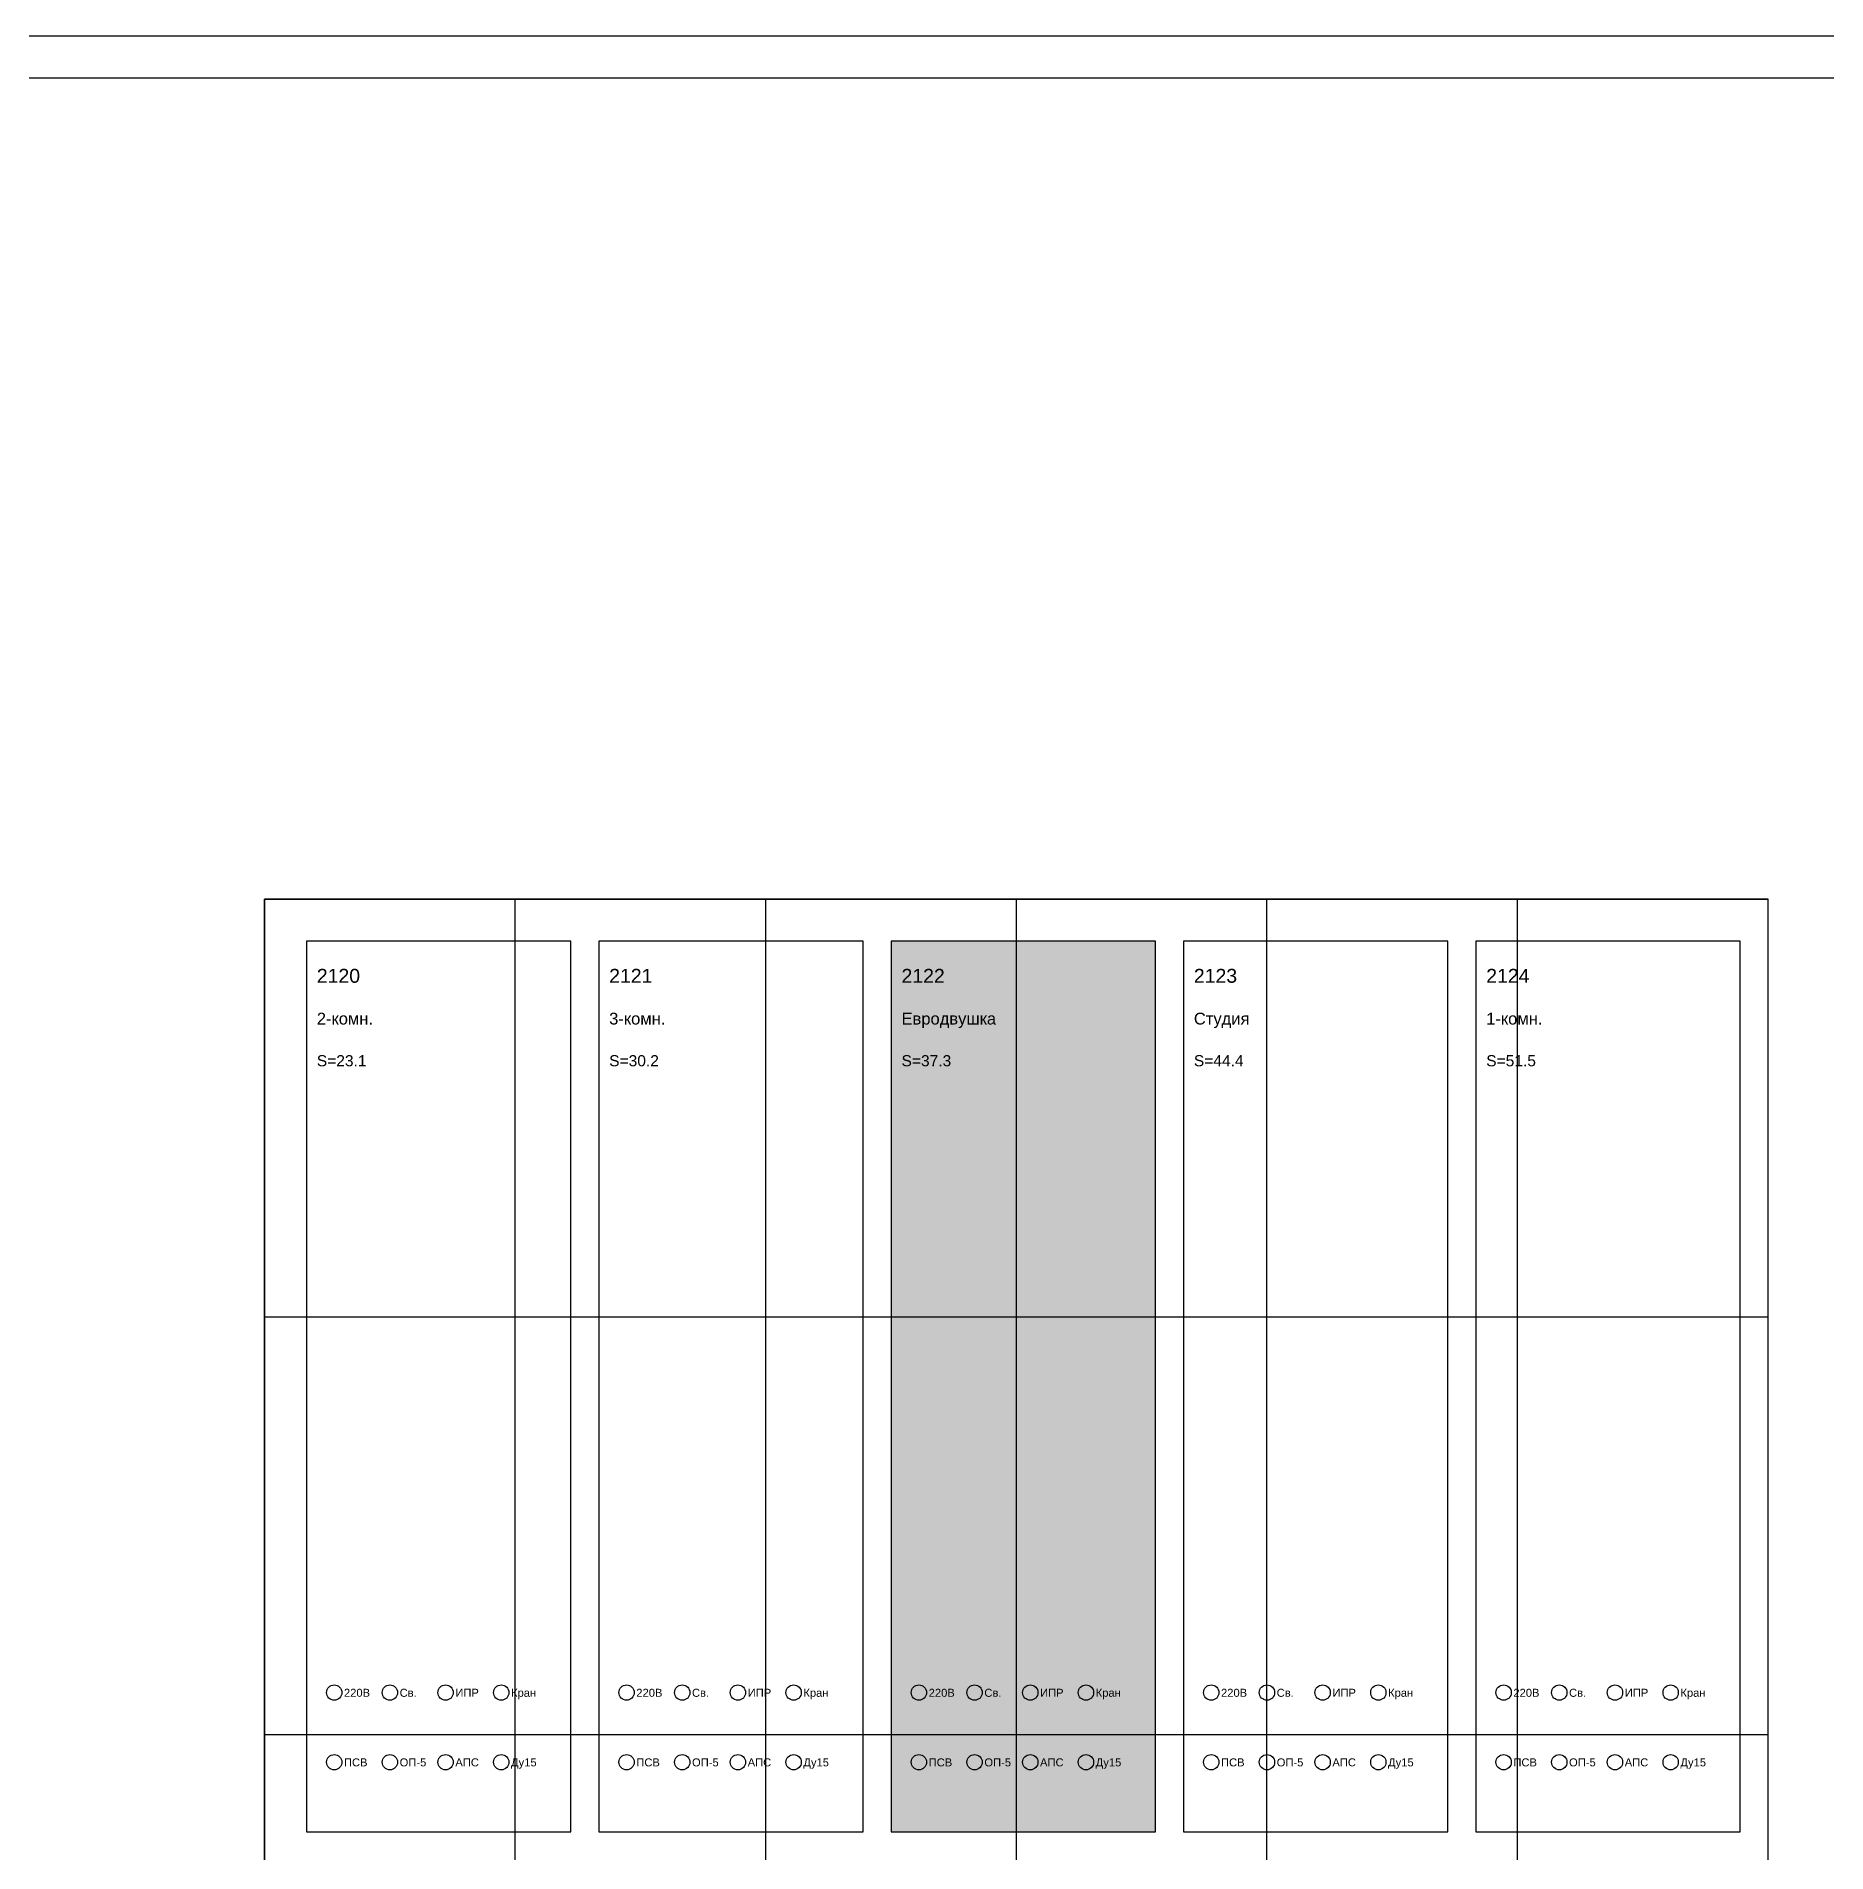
# Model space of a CAD drawing. Header units: millimetres. Extents: x 0 to 7008, y 0 to 594.
# Drawn here: x 1138.2 to 1395.4, y 333 to 594 of the extents above; entities that cross this region are included whole.
import ezdxf

# ---------------------------------------------------------------- set-up
doc = ezdxf.new("R2010")
doc.units = ezdxf.units.MM
for name, color, linetype in [('GRAPH', 7, 'Continuous'), ('TABLE_FILL', 8, 'Continuous'), ('TEXT', 2, 'Continuous')]:
    doc.layers.add(name, color=color, linetype=linetype)
doc.styles.get("Standard").update_dxf_attribs({"font": 'arial.ttf'})

msp = doc.modelspace()

# ---------------------------------------------------------------- hatches: boundary and pattern name
at = {"layer": 'TABLE_FILL'}
msp.add_hatch(color=7, dxfattribs=at).paths.add_polyline_path([(1261, 336), (1299, 336), (1299, 464), (1261, 464)])

# ---------------------------------------------------------------- linework, layer by layer
at = {"layer": 'GRAPH'}
for p, q in [((1716, 588), (887, 588)), ((1171, 110), (1171, 470)), ((1171, 470), (1387, 470)), ((1387, 470), (1171, 470)), ((1171, 470), (1171, 110)), ((1207, 110), (1207, 470)), ((1243, 110), (1243, 470)), ((1279, 110), (1279, 470)), ((1315, 110), (1315, 470)), ((1351, 110), (1351, 470)), ((1387, 110), (1387, 470)), ((1387, 110), (1387, 470)), ((1215, 464), (1177, 464)), ((1177, 464), (1177, 336)), ((1215, 336), (1215, 464)), ((1257, 464), (1219, 464)), ((1219, 464), (1219, 336)), ((1257, 336), (1257, 464)), ((1299, 464), (1261, 464)), ((1261, 464), (1261, 336)), ((1299, 336), (1299, 464)), ((1341, 464), (1303, 464)), ((1303, 464), (1303, 336)), ((1341, 336), (1341, 464)), ((1383, 464), (1345, 464)), ((1345, 464), (1345, 336)), ((1383, 336), (1383, 464)), ((1171, 410), (1387, 410)), ((1171, 350), (1387, 350)), ((1177, 336), (1215, 336)), ((1219, 336), (1257, 336)), ((1261, 336), (1299, 336)), ((1303, 336), (1341, 336)), ((1345, 336), (1383, 336))]:
    msp.add_line(p, q, dxfattribs=at)
msp.add_lwpolyline([(881, 0), (1722, 0), (1722, 594), (881, 594)], close=True, dxfattribs=at)
for centre in [(1181, 356), (1189, 356), (1197, 356), (1205, 356), (1223, 356), (1231, 356), (1239, 356), (1247, 356), (1265, 356), (1273, 356), (1281, 356), (1289, 356), (1307, 356), (1315, 356), (1323, 356), (1331, 356), (1349, 356), (1357, 356), (1365, 356), (1373, 356), (1181, 346), (1189, 346), (1197, 346), (1205, 346), (1223, 346), (1231, 346), (1239, 346), (1247, 346), (1265, 346), (1273, 346), (1281, 346), (1289, 346), (1307, 346), (1315, 346), (1323, 346), (1331, 346), (1349, 346), (1357, 346), (1365, 346), (1373, 346)]:
    msp.add_circle(centre, 1.1, dxfattribs=at)

# ---------------------------------------------------------------- texts
at = {"layer": 'TEXT'}
for s, height, p in [('2120', 2, (1178.5, 458)), ('2121', 2, (1220.5, 458)), ('2122', 2, (1262.5, 458)), ('2123', 2, (1304.5, 458)), ('2124', 2, (1346.5, 458)), ('2-комн.', 1.7, (1178.5, 452)), ('3-комн.', 1.7, (1220.5, 452)), ('Евродвушка', 1.7, (1262.5, 452)), ('Студия', 1.7, (1304.5, 452)), ('1-комн.', 1.7, (1346.5, 452)), ('S=23.1', 1.6, (1178.5, 446)), ('S=30.2', 1.6, (1220.5, 446)), ('S=37.3', 1.6, (1262.5, 446)), ('S=44.4', 1.6, (1304.5, 446)), ('S=51.5', 1.6, (1346.5, 446)), ('220В', 1.15, (1182.4, 355.4)), ('Св.', 1.15, (1190.4, 355.4)), ('ИПР', 1.15, (1198.4, 355.4)), ('Кран', 1.15, (1206.4, 355.4)), ('220В', 1.15, (1224.4, 355.4)), ('Св.', 1.15, (1232.4, 355.4)), ('ИПР', 1.15, (1240.4, 355.4)), ('Кран', 1.15, (1248.4, 355.4)), ('220В', 1.15, (1266.4, 355.4)), ('Св.', 1.15, (1274.4, 355.4)), ('ИПР', 1.15, (1282.4, 355.4)), ('Кран', 1.15, (1290.4, 355.4)), ('220В', 1.15, (1308.4, 355.4)), ('Св.', 1.15, (1316.4, 355.4)), ('ИПР', 1.15, (1324.4, 355.4)), ('Кран', 1.15, (1332.4, 355.4)), ('220В', 1.15, (1350.4, 355.4)), ('Св.', 1.15, (1358.4, 355.4)), ('ИПР', 1.15, (1366.4, 355.4)), ('Кран', 1.15, (1374.4, 355.4)), ('ПСВ', 1.15, (1182.4, 345.4)), ('ОП-5', 1.15, (1190.4, 345.4)), ('АПС', 1.15, (1198.4, 345.4)), ('Ду15', 1.15, (1206.4, 345.4)), ('ПСВ', 1.15, (1224.4, 345.4)), ('ОП-5', 1.15, (1232.4, 345.4)), ('АПС', 1.15, (1240.4, 345.4)), ('Ду15', 1.15, (1248.4, 345.4)), ('ПСВ', 1.15, (1266.4, 345.4)), ('ОП-5', 1.15, (1274.4, 345.4)), ('АПС', 1.15, (1282.4, 345.4)), ('Ду15', 1.15, (1290.4, 345.4)), ('ПСВ', 1.15, (1308.4, 345.4)), ('ОП-5', 1.15, (1316.4, 345.4)), ('АПС', 1.15, (1324.4, 345.4)), ('Ду15', 1.15, (1332.4, 345.4)), ('ПСВ', 1.15, (1350.4, 345.4)), ('ОП-5', 1.15, (1358.4, 345.4)), ('АПС', 1.15, (1366.4, 345.4)), ('Ду15', 1.15, (1374.4, 345.4))]:
    msp.add_text(s, height=height, dxfattribs=at).set_placement(p)

doc.saveas('drawing.dxf')
